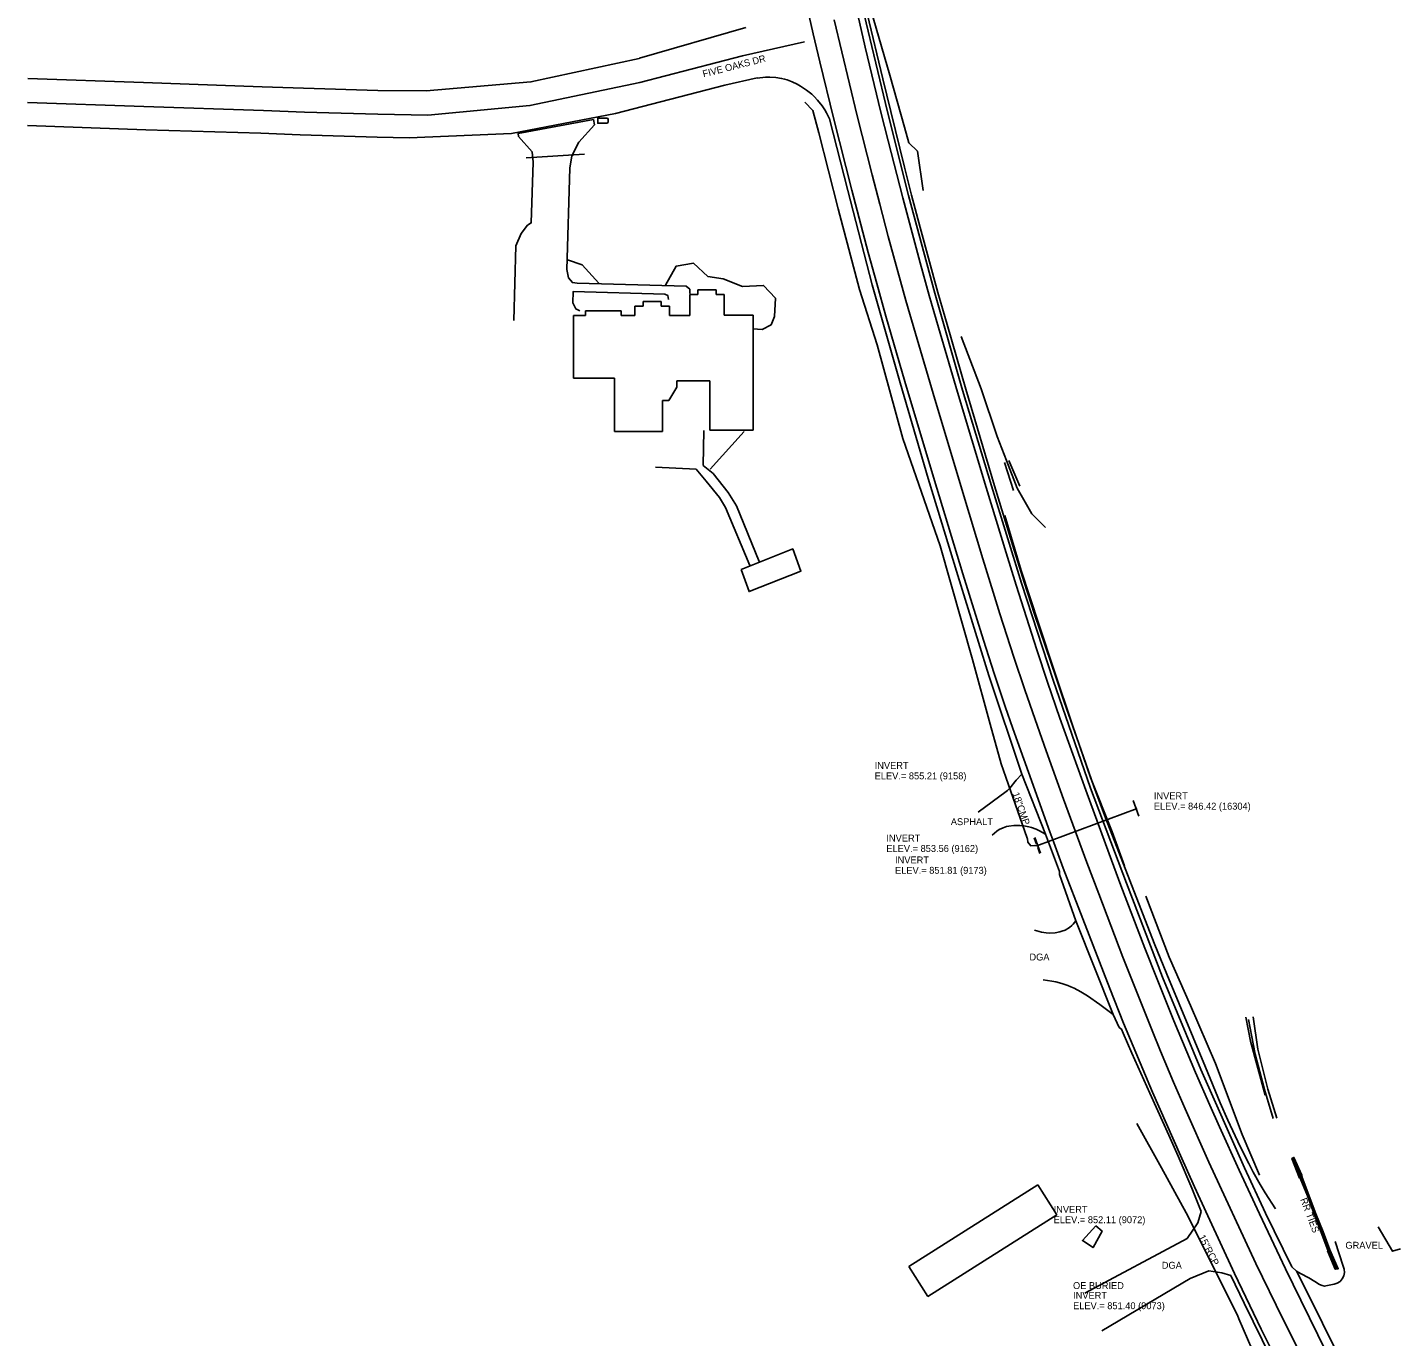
# Model space of a CAD drawing. Extents: x 4874250 to 4894764, y 3790958 to 3811930.
# Drawn here: x 4892134 to 4892730, y 3799634 to 3800202 of the extents above; entities that cross this region are included whole.
import ezdxf

# ---------------------------------------------------------------- set-up
doc = ezdxf.new("R2010")
doc.units = 0
for name, color, linetype in [('R_CM_CRAIL_PR', 7, 'Continuous'), ('R_CM_CUT_PR', 7, 'Continuous'), ('R_CM_DITCH_PR', 7, 'Continuous'), ('R_CM_EART_ER', 7, 'Continuous'), ('R_CM_FILL_PR', 7, 'Continuous'), ('R_CM_GRFACE_PR', 7, 'Continuous'), ('R_CM_GRPOST_PR', 7, 'Continuous'), ('R_CM_MPES_PR', 7, 'Continuous'), ('R_IN_INRPNT_EX', 7, 'Continuous'), ('R_PL_CNTINT_PR', 7, 'Continuous'), ('R_PL_ENTR_EX', 7, 'Continuous'), ('R_PL_SUPOINT_ET', 7, 'Continuous'), ('R_PL_VEG_ET', 7, 'Continuous')]:
    doc.layers.add(name, color=color, linetype=linetype)

msp = doc.modelspace()

# ---------------------------------------------------------------- linework, layer by layer
at = {"layer": 'R_CM_CRAIL_PR'}
for points in [[(4892675.69, 3799625.36), (4892669.79, 3799637.33), (4892658.23, 3799661.39), (4892646.56, 3799686.44), (4892640.83, 3799699.02), (4892634.7, 3799712.71), (4892622.66, 3799740.2), (4892614.18, 3799760.1), (4892610.06, 3799770.09), (4892604.06, 3799785.15), (4892592.33, 3799815.39), (4892583.81, 3799837.38), (4892579.74, 3799848.44), (4892578.09, 3799853.1), (4892568.75, 3799878.98), (4892561.96, 3799898.01), (4892558.65, 3799907.56), (4892553.82, 3799921.93), (4892549.18, 3799936.29), (4892540.26, 3799965.11), (4892527.48, 3800007.14), (4892515.04, 3800048.64), (4892506.86, 3800076.92), (4892502.89, 3800091.09), (4892499.2, 3800104.6), (4892492.05, 3800131.67), (4892484.12, 3800163.07), (4892478.21, 3800187.37), (4892475.36, 3800199.54), (4892467.98, 3800232.16)], [(4892698.12, 3799627.18), (4892686.94, 3799649.79), (4892680.36, 3799663.4), (4892669, 3799687.33), (4892660.18, 3799706.32), (4892651.63, 3799725.09), (4892647.42, 3799734.51), (4892641.23, 3799748.68), (4892635.54, 3799762.13), (4892631.84, 3799771.12), (4892624.58, 3799789.18), (4892619.27, 3799802.71), (4892608.89, 3799829.86), (4892603.75, 3799843.62), (4892593.61, 3799871.18), (4892582.39, 3799902.42), (4892576.97, 3799918.11), (4892572.32, 3799932.1), (4892563.38, 3799960.2), (4892559.02, 3799974.29), (4892550.44, 3800002.52), (4892537.97, 3800044), (4892529.69, 3800071.97), (4892525.67, 3800085.99), (4892521.74, 3800100.09), (4892514.17, 3800128.36), (4892507.82, 3800153.07), (4892504.74, 3800165.44), (4892497.94, 3800193.65), (4892494.64, 3800207.78)], [(4892702.03, 3799628.46), (4892690.67, 3799651.28), (4892685.14, 3799662.45), (4892683.12, 3799664.39), (4892671.64, 3799687.58), (4892662.55, 3799707.32), (4892643.62, 3799749.94), (4892626.96, 3799789.99), (4892611.25, 3799830.88), (4892595.66, 3799872.03), (4892579.46, 3799918.92), (4892565.77, 3799961.04), (4892552.75, 3800003.35), (4892540.18, 3800044.89), (4892528.11, 3800086.91), (4892516.66, 3800129.32), (4892507.57, 3800165.66), (4892497.4, 3800207.86)], [(4892446.16, 3800202.25), (4892446.12, 3800202.22), (4892399.9, 3800188.88), (4892399.85, 3800188.84), (4892352.83, 3800178.63), (4892307.35, 3800174.79), (4892286.37, 3800174.96)], [(4892286.37, 3800174.96), (4892254.12, 3800175.99), (4892236.16, 3800176.54), (4892184.71, 3800178.38), (4892134.45, 3800180.1)], [(4892286.15, 3800154.68), (4892299.98, 3800154.41), (4892344.43, 3800156.25), (4892389.56, 3800164.89), (4892436.99, 3800177.21), (4892451.04, 3800180.35)], [(4892482.44, 3800162.64), (4892481.16, 3800165.26), (4892480.44, 3800166.51), (4892479.25, 3800168.3), (4892477.24, 3800170.77), (4892475.74, 3800172.29), (4892474.69, 3800173.26), (4892472.46, 3800175.06), (4892469.79, 3800176.84), (4892468.39, 3800177.63), (4892466.24, 3800178.67), (4892464.03, 3800179.51), (4892462.91, 3800179.85), (4892461.65, 3800180.16), (4892459.09, 3800180.58), (4892456.48, 3800180.73), (4892454.7, 3800180.68), (4892451.06, 3800180.26)], [(4892643.67, 3799688.41), (4892639.62, 3799698.51), (4892633.73, 3799712.31), (4892629.65, 3799721.45), (4892621.4, 3799739.69), (4892613.67, 3799757.09), (4892609.85, 3799765.81), (4892609.11, 3799767.5), (4892608.16, 3799768.23), (4892605.48, 3799773.78), (4892589.32, 3799814.54), (4892582.16, 3799834.57), (4892582.24, 3799835.94), (4892576.17, 3799852.09), (4892565.81, 3799878.12), (4892551.61, 3799920.93), (4892538.15, 3799964.38), (4892525.29, 3800006.54), (4892513.01, 3800048.06), (4892500.9, 3800090.55), (4892490.33, 3800131.43), (4892482.44, 3800162.64)], [(4892286.15, 3800154.68), (4892252.74, 3800155.67), (4892235.6, 3800156.34), (4892185.79, 3800157.86), (4892134.35, 3800159.66)], [(4892674.11, 3799624.66), (4892662.35, 3799648.58), (4892656.53, 3799660.56)]]:
    msp.add_lwpolyline(points, dxfattribs=at)
at = {"layer": 'R_CM_CUT_PR'}
for points in [[(4892523.1, 3800131.53), (4892520.67, 3800148.54), (4892516.8, 3800152.26), (4892514.98, 3800159), (4892508.56, 3800181.56), (4892499.09, 3800214.54), (4892491.54, 3800242.94), (4892486.73, 3800265), (4892481.05, 3800290.47), (4892475.57, 3800316.2), (4892469.71, 3800346.61), (4892464.68, 3800376.77), (4892458.2, 3800412.72), (4892454.62, 3800436.55), (4892450.94, 3800462.42), (4892448.33, 3800485.51)], [(4892558.38, 3800013.4), (4892562.26, 3800001.33)], [(4892560.25, 3800014.35), (4892565.02, 3800003.23)], [(4892610.46, 3799838.43), (4892605.1, 3799853.12), (4892595.74, 3799876.68), (4892587.9, 3799899.37), (4892579.86, 3799923.11), (4892573.34, 3799942.81), (4892565.55, 3799966.52), (4892558.46, 3799990.41)], [(4892668.99, 3799704.09), (4892661.43, 3799721.71), (4892649.99, 3799752.65), (4892639.05, 3799777.74), (4892629.85, 3799798.69), (4892619.66, 3799825.25)], [(4892666.29, 3799772.78), (4892668.24, 3799758.82), (4892672.71, 3799741.39), (4892676.52, 3799728.89)]]:
    msp.add_lwpolyline(points, dxfattribs=at)
at = {"layer": 'R_CM_DITCH_PR'}
msp.add_line((4892376.06, 3800147.31), (4892350.71, 3800145.7), dxfattribs=at)
for points in [[(4892558.91, 3799876.81), (4892568.19, 3799850.43)], [(4892572.36, 3799847.11), (4892615.87, 3799863.32)], [(4892616.69, 3799859.93), (4892614.22, 3799866.75)], [(4892571.55, 3799850.62), (4892573.92, 3799843.9)], [(4892637.16, 3799687.73), (4892659.47, 3799643.33)]]:
    msp.add_lwpolyline(points, dxfattribs=at)
at = {"layer": 'R_CM_EART_ER'}
msp.add_lwpolyline([(4892702.19, 3799663.56), (4892698.67, 3799671.51), (4892695.77, 3799679.27), (4892692.75, 3799687.19), (4892689.82, 3799695.13), (4892686.65, 3799702.88), (4892683.4, 3799711.24), (4892683.84, 3799711.47), (4892687.32, 3799703.02), (4892690.49, 3799695.09), (4892693.49, 3799687.02), (4892696.47, 3799679.42), (4892699.35, 3799671.68), (4892702.7, 3799663.93), (4892702.19, 3799663.56)], dxfattribs=at)
at = {"layer": 'R_CM_FILL_PR'}
for points in [[(4892572.29, 3799847.85), (4892571.3, 3799850.55)], [(4892573.71, 3799843.72), (4892572.84, 3799846.28)], [(4892671.54, 3799738.87), (4892665.14, 3799762.21), (4892663.04, 3799772.66)], [(4892698.49, 3799671.26), (4892701.88, 3799663.26), (4892703.18, 3799663.5), (4892703.18, 3799663.49), (4892699.51, 3799671.69), (4892696.65, 3799679.53), (4892693.54, 3799687.36), (4892687.6, 3799703.12), (4892687.37, 3799704.07), (4892683.98, 3799711.85), (4892683.08, 3799711.35), (4892686.34, 3799702.83)]]:
    msp.add_lwpolyline(points, dxfattribs=at)
at = {"layer": 'R_CM_GRFACE_PR'}
msp.add_lwpolyline([(4892675.94, 3799689.47), (4892671.5, 3799696.48), (4892669.37, 3799700.04), (4892666.29, 3799705.47), (4892664.33, 3799709.14), (4892660.58, 3799716.58), (4892655.32, 3799727.92), (4892651.99, 3799735.58), (4892645.53, 3799750.98), (4892628.81, 3799791.3), (4892623.36, 3799804.82), (4892612.69, 3799831.95), (4892602.25, 3799859.18), (4892597.19, 3799872.86), (4892591.57, 3799888.54), (4892584.3, 3799909.53), (4892580.71, 3799920.04), (4892571.42, 3799947.67), (4892566.92, 3799961.54), (4892562.55, 3799975.43), (4892554.08, 3800003.32), (4892541.55, 3800045.3), (4892533.41, 3800073.28), (4892529.44, 3800087.29), (4892521.74, 3800115.43), (4892518.04, 3800129.54), (4892514.97, 3800141.6), (4892508.98, 3800165.77), (4892505.52, 3800179.94), (4892498.73, 3800208.3)], dxfattribs=at)
at = {"layer": 'R_CM_GRPOST_PR'}
for points in [[(4892345.41, 3800075.08), (4892346.24, 3800107.45), (4892348.54, 3800112.89), (4892351.41, 3800116.47), (4892352.99, 3800117.42), (4892353.88, 3800143.8), (4892353.32, 3800148.22), (4892347.48, 3800154.88), (4892347.3, 3800156.3), (4892379.93, 3800162.29), (4892380.45, 3800160.03), (4892373.56, 3800152.42), (4892370.57, 3800146.5), (4892369.73, 3800141.26), (4892368.45, 3800097.23), (4892369.09, 3800093.66), (4892370.83, 3800091.53), (4892372.85, 3800091.33), (4892420.21, 3800089.91), (4892421.76, 3800088.66), (4892421.76, 3800086.76)], [(4892546.92, 3799861.68), (4892559.09, 3799870.63), (4892559.65, 3799871.08), (4892560.67, 3799872.09), (4892563.38, 3799875.49), (4892565.81, 3799878.12)], [(4892576.17, 3799852.09), (4892573.51, 3799853.62), (4892572.14, 3799854.24), (4892570.01, 3799854.99), (4892568.92, 3799855.29), (4892566.69, 3799855.72), (4892564.99, 3799855.89), (4892562.42, 3799855.88), (4892560.31, 3799855.61), (4892559.28, 3799855.38), (4892557.79, 3799854.91), (4892556.06, 3799854.09), (4892554.97, 3799853.4), (4892552.94, 3799851.69)], [(4892571.37, 3799810.52), (4892573.42, 3799809.83), (4892574.42, 3799809.57), (4892576.41, 3799809.25), (4892577.74, 3799809.17), (4892580.4, 3799809.32), (4892582.33, 3799809.69), (4892583.27, 3799809.96), (4892584.65, 3799810.48), (4892586.53, 3799811.55), (4892587.56, 3799812.41), (4892588.19, 3799813.06), (4892589.32, 3799814.54)], [(4892605.48, 3799773.78), (4892599.75, 3799778.19), (4892594.32, 3799781.98), (4892591.51, 3799783.71), (4892588.61, 3799785.24), (4892587.12, 3799785.92), (4892585.86, 3799786.43), (4892583.29, 3799787.3), (4892580.64, 3799788.01), (4892578.84, 3799788.39), (4892575.15, 3799788.95)], [(4892643.67, 3799688.41), (4892642.27, 3799683.42), (4892637.58, 3799676.69), (4892593.17, 3799652.84)], [(4892730.23, 3799672.11), (4892726.8, 3799671.12), (4892720.5, 3799681.72)], [(4892701.86, 3799675.3), (4892705.31, 3799664.64), (4892705.81, 3799663.27), (4892705.92, 3799661.81), (4892705.63, 3799660.37), (4892704.97, 3799659.06), (4892703.98, 3799657.99), (4892702.73, 3799657.21), (4892701.4, 3799656.82), (4892697.76, 3799656.04), (4892697.21, 3799655.98), (4892696.15, 3799656.17), (4892695.12, 3799656.66), (4892693.1, 3799658.02), (4892690.4, 3799659.61), (4892686.86, 3799661.43), (4892685.14, 3799662.45)], [(4892600.64, 3799636.55), (4892638.95, 3799659.29), (4892647.07, 3799662.58), (4892652.61, 3799661.76), (4892656.53, 3799660.56)]]:
    msp.add_lwpolyline(points, dxfattribs=at)
at = {"layer": 'R_CM_MPES_PR'}
for points in [[(4892471.65, 3800169.8), (4892475.13, 3800166.24), (4892477.76, 3800156.54), (4892486.2, 3800123.53), (4892495.48, 3800088.47), (4892503.13, 3800064.48), (4892514.21, 3800023.86), (4892530.45, 3799977.32), (4892544.44, 3799927.91), (4892552.15, 3799899.9), (4892556.96, 3799882.66), (4892558.91, 3799876.81)], [(4892539.57, 3800068.15), (4892548.3, 3800045.43), (4892555.24, 3800024.78), (4892559.24, 3800014.37), (4892563.82, 3800002.32), (4892570.28, 3799991.09), (4892576.12, 3799985.3)], [(4892568.19, 3799850.43), (4892568.32, 3799850.07), (4892568.54, 3799848.64), (4892569.75, 3799847.1), (4892571.4, 3799847.24), (4892572.36, 3799847.11)], [(4892674.91, 3799728.78), (4892671.15, 3799741.26), (4892667.19, 3799756.59), (4892664.26, 3799771.67)], [(4892615.81, 3799726.51), (4892626.45, 3799707.29), (4892637.16, 3799687.73)], [(4892659.47, 3799643.33), (4892660.04, 3799641.82), (4892669.39, 3799620.08), (4892680.71, 3799594.77), (4892695.79, 3799563.15), (4892705.53, 3799540.97), (4892717.76, 3799515.33), (4892723.42, 3799504.73), (4892722.43, 3799501.61)]]:
    msp.add_lwpolyline(points, dxfattribs=at)
at = {"layer": 'R_IN_INRPNT_EX'}
for points in [[(4892412.55, 3800084.18), (4892412.21, 3800085.95), (4892410.96, 3800086.52), (4892371.16, 3800087.6), (4892371, 3800082.78), (4892372.29, 3800080.12), (4892374, 3800079.25)], [(4892451.85, 3799970.42), (4892442.06, 3799994.59), (4892438.47, 3800000.48), (4892431.89, 3800008.7), (4892427.54, 3800012.17), (4892427.9, 3800027.33)], [(4892447.85, 3799968.67), (4892437.23, 3799993.96), (4892434.64, 3799998.3), (4892428.87, 3800005.31), (4892424.48, 3800010.62), (4892406.85, 3800011.47)]]:
    msp.add_lwpolyline(points, dxfattribs=at)
at = {"layer": 'R_PL_CNTINT_PR'}
for points in [[(4892647.06, 3799709.75), (4892636.76, 3799732.9), (4892631.75, 3799744.53), (4892626.1, 3799757.97), (4892622.4, 3799766.95), (4892615.15, 3799784.98), (4892609.77, 3799798.68), (4892599.25, 3799826.16), (4892594.12, 3799839.84), (4892584.01, 3799867.25), (4892576.4, 3799888.35), (4892572.67, 3799898.93), (4892567.18, 3799914.83), (4892562.48, 3799928.92), (4892556.4, 3799947.77), (4892553.43, 3799957.21), (4892548.97, 3799971.59), (4892540.22, 3800000.39), (4892532.11, 3800027.41), (4892528.09, 3800040.92), (4892519.71, 3800069.49), (4892515.61, 3800083.79), (4892507.91, 3800111.59), (4892504.2, 3800125.53), (4892500.88, 3800138.31), (4892494.46, 3800163.91), (4892491.09, 3800177.79), (4892484.49, 3800205.6)], [(4892286.39, 3800164.6), (4892308.16, 3800164.26), (4892352.38, 3800168.34), (4892400.08, 3800178.33), (4892444.61, 3800189.9), (4892471.56, 3800196.07)], [(4892286.39, 3800164.6), (4892254.6, 3800165.56), (4892236.85, 3800166.18), (4892184.78, 3800167.9), (4892134.42, 3800169.65)], [(4892667.44, 3799665.8), (4892647.06, 3799709.75)], [(4892685.17, 3799629.73), (4892679.2, 3799641.72), (4892667.44, 3799665.8)]]:
    msp.add_lwpolyline(points, dxfattribs=at)
at = {"layer": 'R_PL_SUPOINT_ET'}
for points in [[(4892382.26, 3800091.21), (4892375.11, 3800099.26), (4892368.77, 3800101.43)], [(4892449.14, 3800071.44), (4892453.2, 3800071.19), (4892457.06, 3800073.25), (4892458.53, 3800076.78), (4892458.94, 3800084.75), (4892453.82, 3800090.3), (4892444.61, 3800089.77), (4892436.2, 3800093.22), (4892429.62, 3800094.13), (4892423.35, 3800099.94), (4892415.86, 3800098.63), (4892411.29, 3800090.45)], [(4892430.68, 3800010.52), (4892445.44, 3800026.95)], [(4892597.96, 3799682.17), (4892592.19, 3799675.74), (4892596.82, 3799672.67), (4892600.71, 3799679.87), (4892597.96, 3799682.17)]]:
    msp.add_lwpolyline(points, dxfattribs=at)
msp.add_lwpolyline([(4892444.03, 3799967.05), (4892447.54, 3799957.41), (4892469.99, 3799966.29), (4892466.43, 3799975.94)], close=True, dxfattribs=at)
at = {"layer": 'R_PL_VEG_ET'}
for p, q in [((4892409.41, 3800083.34), (4892401.59, 3800083.34)), ((4892401.59, 3800083.34), (4892401.59, 3800081.26)), ((4892409.41, 3800081.31), (4892409.41, 3800083.34)), ((4892425.3, 3800086.31), (4892421.87, 3800086.31)), ((4892421.87, 3800086.31), (4892421.87, 3800077.28)), ((4892433.17, 3800088.34), (4892425.3, 3800088.34)), ((4892425.3, 3800088.34), (4892425.3, 3800086.31)), ((4892433.17, 3800086.3), (4892433.17, 3800088.34)), ((4892436.63, 3800086.3), (4892433.17, 3800086.3)), ((4892436.63, 3800077.32), (4892436.63, 3800086.3)), ((4892376.59, 3800077.28), (4892371.26, 3800077.28)), ((4892371.26, 3800077.28), (4892371.26, 3800050.03)), ((4892392.04, 3800079.31), (4892376.59, 3800079.31)), ((4892376.59, 3800079.31), (4892376.59, 3800077.28)), ((4892392.04, 3800077.25), (4892392.04, 3800079.31)), ((4892397.96, 3800077.25), (4892392.04, 3800077.25)), ((4892401.59, 3800081.26), (4892397.96, 3800081.26)), ((4892397.96, 3800081.26), (4892397.96, 3800077.25)), ((4892413.02, 3800081.31), (4892409.41, 3800081.31)), ((4892413.02, 3800077.28), (4892413.02, 3800081.31)), ((4892421.87, 3800077.28), (4892413.02, 3800077.28)), ((4892449.28, 3800077.32), (4892436.63, 3800077.32)), ((4892449.28, 3800027.41), (4892449.28, 3800077.32)), ((4892371.26, 3800050.03), (4892389.1, 3800050.03)), ((4892389.1, 3800050.03), (4892389.1, 3800026.92)), ((4892416.09, 3800046.18), (4892416.09, 3800048.91)), ((4892416.09, 3800048.91), (4892430.54, 3800048.91)), ((4892430.54, 3800048.91), (4892430.54, 3800027.41)), ((4892412.76, 3800040.42), (4892416.09, 3800046.18)), ((4892409.99, 3800026.92), (4892409.99, 3800040.42)), ((4892409.99, 3800040.42), (4892412.76, 3800040.42)), ((4892389.1, 3800026.92), (4892409.99, 3800026.92)), ((4892430.54, 3800027.41), (4892449.28, 3800027.41)), ((4892572.79, 3799699.94), (4892516.78, 3799664.46)), ((4892581.05, 3799686.9), (4892572.79, 3799699.94)), ((4892525.09, 3799651.46), (4892581.05, 3799686.9)), ((4892516.78, 3799664.46), (4892525.09, 3799651.46))]:
    msp.add_line(p, q, dxfattribs=at)
msp.add_lwpolyline([(4892386.02, 3800160.71), (4892381.84, 3800160.71), (4892381.84, 3800162.92), (4892386.02, 3800162.92)], dxfattribs=at)
msp.add_arc((4892384.72, 3800161.82), 1.7, 319.60609, 40.39391, dxfattribs=at)

# ---------------------------------------------------------------- texts
at = {"layer": 'R_PL_ENTR_EX'}
for s, rotation, p in [('FIVE OAKS DR', 14.23529, (4892427.77, 3800180.6)), ('18"CMP', 289.38256, (4892561.75, 3799869.75)), ('RR TIES', 290.7856, (4892686.65, 3799693.58)), ('15"RCP', 296.90434, (4892642.48, 3799677.37))]:
    msp.add_text(s, height=3, rotation=rotation, dxfattribs=at).set_placement(p)
for s, p in [('INVERT', (4892502.03, 3799880.42)), ('ELEV.= 855.21 (9158)', (4892502.03, 3799875.92)), ('INVERT', (4892623.18, 3799867.27)), ('ELEV.= 846.42 (16304)', (4892623.18, 3799862.77)), ('ASPHALT', (4892535.07, 3799856.04)), ('INVERT', (4892507.11, 3799848.91)), ('ELEV.= 853.56 (9162)', (4892507.11, 3799844.41)), ('INVERT', (4892510.87, 3799839.43)), ('ELEV.= 851.81 (9173)', (4892510.87, 3799834.93)), ('DGA', (4892569.19, 3799797.3)), ('INVERT', (4892579.69, 3799687.77)), ('ELEV.= 852.11 (9072)', (4892579.69, 3799683.27)), ('GRAVEL', (4892706.31, 3799672.18)), ('DGA', (4892626.63, 3799663.5)), ('OE BURIED', (4892588.1, 3799654.69)), ('ELEV.= 851.40 (9073)', (4892588.13, 3799645.95)), ('INVERT', (4892588.13, 3799650.45))]:
    msp.add_text(s, height=3, dxfattribs=at).set_placement(p)

doc.saveas('drawing.dxf')
